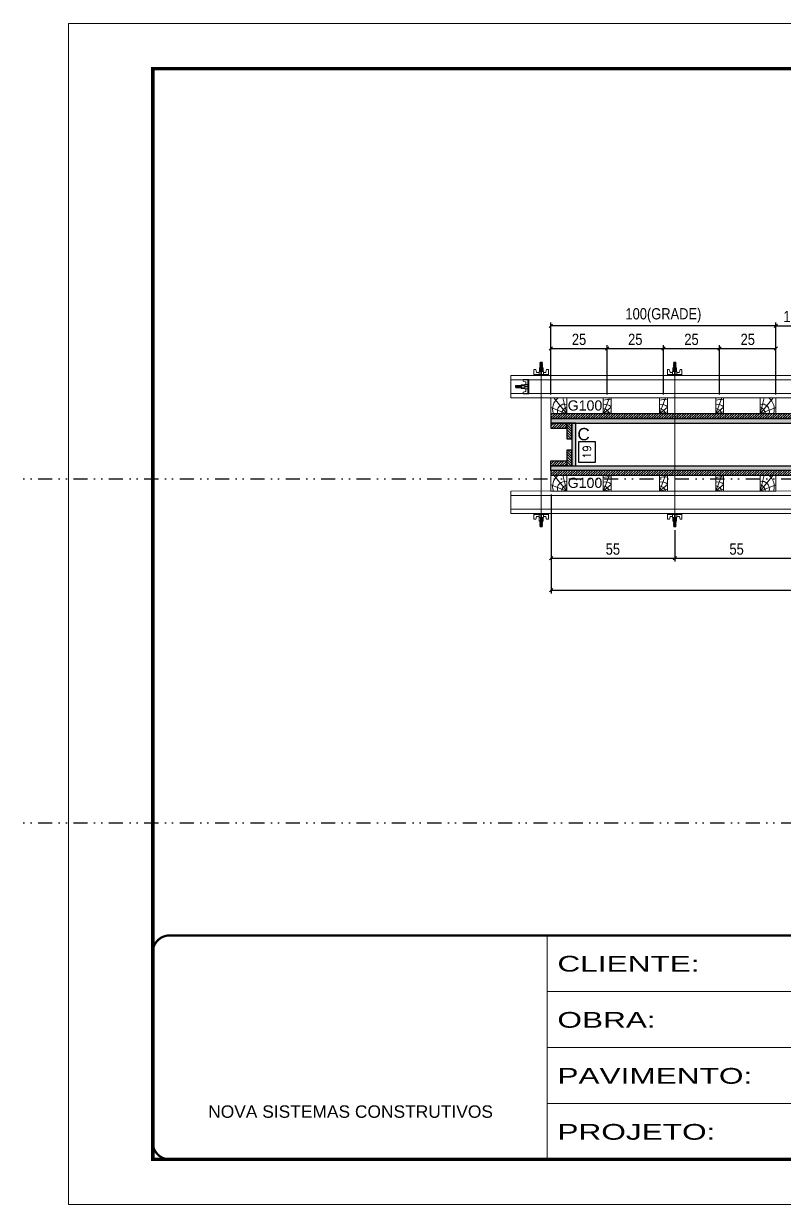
# Model space of a CAD drawing. Header units: millimetres. Extents: x 13777 to 27878, y -21631 to 6985.
# Drawn here: x 19142 to 19818, y 1340 to 2390 of the extents above; entities that cross this region are included whole.
import ezdxf
from ezdxf.enums import TextEntityAlignment as Align

# ---------------------------------------------------------------- set-up
doc = ezdxf.new("R2010")
doc.units = ezdxf.units.MM
for name, pattern in [('CONTINUO', [0]), ('DASHED', [0.75, 0.5, -0.25]), ('DIVIDE2', [0.625, 0.25, -0.125, 0, -0.125, 0, -0.125])]:
    doc.linetypes.add(name, pattern=pattern)
for name, color, linetype in [('CHAPA', 1, 'Continuous'), ('COTA', 241, 'Continuous'), ('Nível', 160, 'Continuous'), ('SARRAFO', 251, 'Continuous'), ('TEXTO_GERAL', 7, 'Continuous')]:
    doc.layers.add(name, color=color, linetype=linetype)
for name, color, linetype, lineweight in [('Folhas', 255, 'Continuous', 9), ('Hachura', 251, 'Continuous', 9), ('Madeira', 126, 'Continuous', 18), ('Perfil Metálico', 224, 'Continuous', 18), ('SARRAFO DE PRESSAO', 251, 'DASHED', 9)]:
    doc.layers.add(name, color=color, linetype=linetype, lineweight=lineweight)
doc.styles.add('ARIAL', font='arial.ttf')
doc.styles.add('COTA TECNICA 2X', font='techl___.ttf', dxfattribs={"height": 10})
doc.styles.add('ROMANS', font='romans.shx')
doc.styles.add('SANSSERIF', font='sas_____.pfb')
doc.styles.add('Tecnologia', font='')
doc.styles.get('Tecnologia').set_extended_font_data('Forgotten Futurist')
doc.dimstyles.new('SECAO PILAR', dxfattribs={"dimtxt": 10, "dimasz": 3, "dimexe": 3, "dimexo": 3, "dimgap": 3, "dimtad": 1, "dimdec": 1, "dimlfac": 0.5, "dimzin": 12, "dimdsep": 46, "dimtxsty": 'COTA TECNICA 2X', "dimblk1": 'OBLIQUE', "dimblk2": 'OBLIQUE', "dimsah": 1, "dimcen": 0.9, "dimclrd": 256, "dimclre": 256, "dimclrt": 256, "dimadec": 1, "dimazin": 3, "dimtfac": 1, "dimtdec": 1, "dimtmove": 0, "dimatfit": 3, "dimfxl": 1, "dimtolj": 1, "dimtzin": 12, "dimarcsym": 0})
doc.dimstyles.new('SECÇÃO 2', dxfattribs={"dimtxt": 7, "dimasz": 6, "dimexe": 0.18, "dimexo": 2, "dimgap": -4, "dimtad": 3, "dimdec": 1, "dimlfac": 0.5, "dimzin": 12, "dimdsep": 46, "dimtxsty": 'ROMANS', "dimblk": 'ARCHTICK', "dimcen": 0.09, "dimse1": 1, "dimse2": 1, "dimsd1": 1, "dimsd2": 1, "dimclrd": 180, "dimclre": 5, "dimclrt": 1, "dimadec": 0, "dimazin": 3, "dimtfac": 1, "dimtdec": 1, "dimtofl": 0, "dimtmove": 0, "dimatfit": 3, "dimldrblk": 'ARCHTICK', "dimfxl": 1, "dimtolj": 1, "dimtzin": 0, "dimarcsym": 0})
pattern_1 = [(225, (10487.0154, -20894.2333), (1.12253202, -1.12253202), [])]

# ---------------------------------------------------------------- blocks, each defined once
blk = doc.blocks.new('9999999999')
at = {"color": 30, "linetype": 'CONTINUO'}
for p, q in [((98564.6, 34230.2), (98564.6, 34429.4)), ((98564.6, 34379.6), (99584, 34379.6)), ((98564.6, 34329.8), (99488, 34329.8)), ((99584, 34329.8), (99488, 34329.8)), ((99488, 34329.8), (99488, 34230.2)), ((98564.6, 34280), (99488, 34280))]:
    blk.add_line(p, q, dxfattribs=at)
at = {"color": 30, "linetype": 'CONTINUO', "const_width": 2}
blk.add_lwpolyline([(99584, 34230.2), (99584, 34414.4, 0.414214), (99569, 34429.4), (98229, 34429.4, 0.414214), (98214, 34414.4), (98214, 34245.2, 0.414214), (98229, 34230.2), (99584, 34230.2)], format="xyb", dxfattribs=at)
at = {"layer": 'Folhas'}
blk.add_lwpolyline([(98139, 34190.2), (99624, 34190.2), (99624, 35240.2), (98139, 35240.2)], close=True, dxfattribs=at)
at = {"layer": 'Folhas', "color": 30, "const_width": 3}
blk.add_lwpolyline([(98214, 34230.2), (99584, 34230.2), (99584, 35200.2), (98214, 35200.2)], close=True, dxfattribs=at)
at = {"color": 7, "linetype": 'Continuous', "ltscale": 5, "style": 'ARIAL'}
for s, height, p in [('SKR', 15.48, (98837.7, 34393.1)), ('LEAF LOEFGREN', 15.483, (98837.7, 34343.3)), ('3° SUBSOLO', 15.48, (98837.7, 34293.5)), ('NOVA SISTEMAS CONSTRUTIVOS', 11.059, (98263.2, 34267.2)), ('PILARES', 15.48, (98837.7, 34243.7))]:
    blk.add_text(s, height=height, dxfattribs=at).set_placement(p)
at = {"layer": 'Folhas', "color": 7, "style": 'Tecnologia', "width": 1.5}
for s, p in [('CLIENTE:', (98573.7, 34397.2)), ('OBRA:', (98573.7, 34347.3)), ('PAVIMENTO:', (98573.7, 34297.5)), ('PROJETO:', (98573.7, 34247.7))]:
    blk.add_text(s, height=14, dxfattribs=at).set_placement(p)
blk = doc.blocks.new('*D1425')
at = {"layer": 'COTA', "color": 180, "lineweight": -2, "transparency": 16777216}
for p, q in [((19650.4, 2018.5), (19635.4, 2018.5)), ((19635.4, 2018.5), (19635.4, 2000.5)), ((19650.4, 2000.5), (19650.4, 2018.5)), ((19635.4, 2000.5), (19650.4, 2000.5))]:
    blk.add_line(p, q, dxfattribs=at)
at = {"layer": 'Defpoints', "color": 0, "transparency": 16777216}
for p in [(19650.3, 2035.2), (19650.3, 1997.2), (19654.4, 1997.2)]:
    blk.add_point(p, dxfattribs=at)
at = {"layer": 'COTA', "color": 1, "transparency": 16777216, "insert": (19642.9, 2009.5), "char_height": 7, "attachment_point": 5, "rotation": 90, "style": 'ROMANS'}
blk.add_mtext('\\A1;19', dxfattribs=at)
blk = doc.blocks.new('_ArchTick')
at = {"color": 0, "linetype": 'ByBlock', "const_width": 0.15}
blk.add_lwpolyline([(-0.5, -0.5), (0.5, 0.5)], dxfattribs=at)
blk = doc.blocks.new('*D1426')
at = {"layer": 'COTA', "color": 180, "lineweight": -2, "transparency": 16777216}
for p, q in [((19939.4, 2016.2), (19913.7, 2016.2)), ((19913.7, 2016.2), (19913.7, 2001.2)), ((19939.4, 2001.2), (19939.4, 2016.2)), ((19913.7, 2001.2), (19939.4, 2001.2))]:
    blk.add_line(p, q, dxfattribs=at)
at = {"layer": 'Defpoints', "color": 0, "transparency": 16777216}
for p in [(19633, 1997.2), (20251, 1997.2), (20251, 1997.2)]:
    blk.add_point(p, dxfattribs=at)
at = {"layer": 'COTA', "color": 1, "transparency": 16777216, "insert": (19926.6, 2008.7), "char_height": 7, "attachment_point": 5, "style": 'ROMANS'}
blk.add_mtext('\\A1;309', dxfattribs=at)
blk = doc.blocks.new('_Oblique')
at = {"color": 0, "linetype": 'ByBlock', "lineweight": -2}
blk.add_line((-0.5, -0.5), (0.5, 0.5), dxfattribs=at)
blk = doc.blocks.new('*D1427')
at = {"layer": 'COTA', "lineweight": -2, "transparency": 16777216}
for p, q in [((19611, 1971.8), (19611, 1883.6)), ((20273, 1971.8), (20273, 1883.6)), ((19611, 1886.6), (20273, 1886.6))]:
    blk.add_line(p, q, dxfattribs=at)
at = {"layer": 'Defpoints', "color": 0, "transparency": 16777216}
for p in [(19611, 1974.8), (20273, 1974.8), (20273, 1886.6)]:
    blk.add_point(p, dxfattribs=at)
at = {"layer": 'COTA', "lineweight": -2, "transparency": 16777216, "xscale": 3, "yscale": 3, "zscale": 3, "rotation": 180}
blk.add_blockref('_Oblique', (19611, 1886.6), dxfattribs=at)
at = {"layer": 'COTA', "lineweight": -2, "transparency": 16777216, "xscale": 3, "yscale": 3, "zscale": 3}
blk.add_blockref('_Oblique', (20273, 1886.6), dxfattribs=at)
at = {"layer": 'COTA', "transparency": 16777216, "insert": (19942, 1894.8), "char_height": 10, "attachment_point": 5, "style": 'COTA TECNICA 2X'}
blk.add_mtext('\\A1;331 - PAINEL', dxfattribs=at)
blk = doc.blocks.new('*D1428')
at = {"layer": 'COTA', "lineweight": -2, "transparency": 16777216}
for p, q in [((19611, 1971.8), (19611, 1912)), ((19721, 1940), (19721, 1912)), ((19611, 1915), (19721, 1915))]:
    blk.add_line(p, q, dxfattribs=at)
at = {"layer": 'Defpoints', "color": 0, "transparency": 16777216}
for p in [(19611, 1974.8), (19721, 1943), (19721, 1915)]:
    blk.add_point(p, dxfattribs=at)
at = {"layer": 'COTA', "lineweight": -2, "transparency": 16777216, "xscale": 3, "yscale": 3, "zscale": 3, "rotation": 180}
blk.add_blockref('_Oblique', (19611, 1915), dxfattribs=at)
at = {"layer": 'COTA', "lineweight": -2, "transparency": 16777216, "xscale": 3, "yscale": 3, "zscale": 3}
blk.add_blockref('_Oblique', (19721, 1915), dxfattribs=at)
at = {"layer": 'COTA', "transparency": 16777216, "insert": (19666, 1923.1), "char_height": 10, "attachment_point": 5, "style": 'COTA TECNICA 2X'}
blk.add_mtext('\\A1;55', dxfattribs=at)
blk = doc.blocks.new('C')
at = {"layer": 'Hachura', "color": 0}
for p, q in [((0, 3.22), (0, -3.22)), ((0.45, 3.22), (0, 3.22)), ((0.46, 3.16), (0, 3.16)), ((0.46, 3.05), (0, 3.05)), ((0.46, 2.88), (0, 2.88)), ((0, 2.75), (0, -1.16)), ((0.46, 2.65), (0, 2.65)), ((0.46, 2.23), (0, 2.23)), ((0.46, 1.51), (0, 1.51)), ((0.39, 0.49), (0.17, 0.49)), ((0.45, -3.23), (0.45, 3.22)), ((0.45, 3.22), (2.58, 3.22)), ((1.74, 0.97), (0.45, 0.97)), ((1.45, 0.1), (0.45, 0.1)), ((1.35, 1.94), (1.35, 0.96)), ((2.58, 2.39), (1.47, 2.09)), ((1.74, -0.97), (1.74, 0.97)), ((1.74, 0.97), (1.74, 0.84)), ((1.74, 0.97), (1.74, 0.84)), ((1.74, 0.84), (3.35, 0.84)), ((3.35, 0.45), (1.74, 0.45)), ((2.58, 3.22), (2.58, 2.39)), ((3.32, 0.84), (3.32, -0.84)), ((3.35, 0.84), (3.35, -0.84)), ((3.68, 0.45), (3.35, 0.45)), ((3.84, -0.52), (3.35, 0.45)), ((3.35, 0.06), (3.67, -0.57)), ((3.68, 0.45), (4.16, -0.52)), ((3.72, 0.5), (4.25, -0.57)), ((4.37, -0.55), (3.83, 0.53)), ((4.15, 0.45), (3.93, 0.45)), ((4.42, -0.52), (3.93, 0.45)), ((4.15, 0.45), (4.26, 0.45)), ((4.26, 0.45), (4.74, -0.52)), ((4.3, 0.5), (4.83, -0.57)), ((4.95, -0.55), (4.41, 0.53)), ((4.51, 0.45), (4.84, 0.45)), ((5, -0.52), (4.51, 0.45)), ((4.84, 0.45), (5.32, -0.52)), ((4.88, 0.5), (5.41, -0.57)), ((5.53, -0.55), (4.99, 0.53)), ((5.58, -0.52), (5.09, 0.45)), ((5.42, 0.45), (5.09, 0.45)), ((5.58, -0.52), (5.09, 0.45)), ((5.42, 0.45), (5.74, -0.19)), ((5.46, 0.5), (5.74, -0.07)), ((5.74, 0.19), (5.57, 0.53)), ((5.74, 0.32), (5.68, 0.45)), ((5.68, 0.45), (5.74, 0.45)), ((5.74, 0.45), (5.9, 0.29)), ((5.74, 0.45), (5.74, -0.52)), ((5.9, -0.36), (5.9, 0.29)), ((0.45, 0), (0, 0)), ((0.46, -1.52), (0, -1.52)), ((0.46, -2.23), (0, -2.23)), ((0.46, -2.65), (0, -2.65)), ((0.46, -2.88), (0, -2.88)), ((0.46, -3.05), (0, -3.05)), ((0.46, -3.16), (0, -3.16)), ((0, -3.22), (2.57, -3.22)), ((0.08, -0.48), (0.29, -0.48)), ((0.29, -0.48), (0.4, -0.48)), ((0.45, 0), (0.45, -0.97)), ((0.45, -0.16), (1.45, -0.16)), ((0.45, -0.65), (0.45, -0.32)), ((0.45, -3.23), (0.45, -0.65)), ((0.45, -0.97), (1.74, -0.97)), ((1.35, -1.94), (1.35, -0.97)), ((2.58, -2.39), (1.47, -2.1)), ((3.35, -0.32), (1.74, -0.32)), ((3.35, -0.84), (1.74, -0.84)), ((2.58, -3.23), (2.58, -2.39)), ((3.35, -0.07), (3.58, -0.52)), ((3.35, -0.52), (3.58, -0.52)), ((3.84, -0.52), (4.16, -0.52)), ((4.42, -0.52), (4.74, -0.52)), ((4.63, -0.52), (4.74, -0.52)), ((5, -0.52), (5.32, -0.52)), ((5.58, -0.52), (5.74, -0.52)), ((5.74, -0.52), (5.9, -0.36)), ((5.74, -0.52), (5.74, -0.52))]:
    blk.add_line(p, q, dxfattribs=at)
for centre, radius, start, end in [((1.52, 1.94), 0.161, 104.7436, 180), ((1.44, -0.03), 0.129, 272.695, 87.305), ((3.81, 0.39), 0.143, 25.5688, 154.4312), ((4.39, 0.39), 0.143, 25.5688, 154.4312), ((4.97, 0.39), 0.143, 25.5688, 154.4312), ((5.55, 0.39), 0.143, 25.5688, 154.4312), ((0.17, -0.37), 0.174, 221.744, 317.8592), ((1.52, -1.94), 0.161, 180, 255.2564), ((3.71, -0.4), 0.174, 222.1408, 318.256), ((4.29, -0.4), 0.174, 222.1408, 318.256), ((4.87, -0.4), 0.174, 222.1408, 318.256), ((5.45, -0.4), 0.174, 222.1408, 318.256), ((5.61, -0.4), 0.174, 317.8592, 318.256)]:
    blk.add_arc(centre, radius, start, end, dxfattribs=at)
blk = doc.blocks.new('*D1433')
at = {"layer": 'COTA', "lineweight": -2, "transparency": 16777216}
for p, q in [((19721, 1940), (19721, 1912)), ((19831, 1940), (19831, 1912)), ((19721, 1915), (19831, 1915))]:
    blk.add_line(p, q, dxfattribs=at)
at = {"layer": 'Defpoints', "color": 0, "transparency": 16777216}
for p in [(19721, 1943), (19831, 1943), (19831, 1915)]:
    blk.add_point(p, dxfattribs=at)
at = {"layer": 'COTA', "lineweight": -2, "transparency": 16777216, "xscale": 3, "yscale": 3, "zscale": 3, "rotation": 180}
blk.add_blockref('_Oblique', (19721, 1915), dxfattribs=at)
at = {"layer": 'COTA', "lineweight": -2, "transparency": 16777216, "xscale": 3, "yscale": 3, "zscale": 3}
blk.add_blockref('_Oblique', (19831, 1915), dxfattribs=at)
at = {"layer": 'COTA', "transparency": 16777216, "insert": (19776, 1923.1), "char_height": 10, "attachment_point": 5, "style": 'COTA TECNICA 2X'}
blk.add_mtext('\\A1;55', dxfattribs=at)
blk = doc.blocks.new('PONTALETE')
at = {"layer": 'Madeira'}
for q in [(2.71, 7), (7, 5.76), (7, 1.74)]:
    blk.add_line((0, 0), q, dxfattribs=at)
blk.add_lwpolyline([(0, 0), (7, 0), (7, 7), (0, 7)], close=True, dxfattribs=at)
for centre, radius, start, end in [((2.04, 0.06), 6.23, 37.2818, 109.0913), ((1.09, 0.9), 3.19, 343.603, 109.9847), ((-0.21, -0.78), 3.09, 14.6322, 86.0383)]:
    blk.add_arc(centre, radius, start, end, dxfattribs=at)
blk = doc.blocks.new('MEIO PONTALETE')
at = {"layer": 'Madeira'}
for q in [(2.71, 7), (3.5, 2.88), (3.5, 0.87)]:
    blk.add_line((0, 0), q, dxfattribs=at)
blk.add_lwpolyline([(0, 0), (3.5, 0), (3.5, 7), (0, 7)], close=True, dxfattribs=at)
for centre, radius, start, end in [((2.04, 0.06), 6.23, 76.4499, 109.0913), ((1.09, 0.9), 3.19, 40.9063, 109.9847), ((-0.21, -0.78), 3.09, 14.6322, 86.0383)]:
    blk.add_arc(centre, radius, start, end, dxfattribs=at)
blk = doc.blocks.new('*D1407')
at = {"layer": 'COTA', "lineweight": -2, "transparency": 16777216}
for p, q in [((19610.9, 2060.5), (19610.9, 2104.4)), ((19610.9, 2101.4), (19660.9, 2101.4)), ((19660.9, 2060.5), (19660.9, 2104.4))]:
    blk.add_line(p, q, dxfattribs=at)
at = {"layer": 'Defpoints', "color": 0, "transparency": 16777216}
for p in [(19660.9, 2101.4), (19610.9, 2057.5), (19660.9, 2057.5)]:
    blk.add_point(p, dxfattribs=at)
at = {"layer": 'COTA', "lineweight": -2, "transparency": 16777216, "xscale": 3, "yscale": 3, "zscale": 3, "rotation": 180}
blk.add_blockref('_Oblique', (19610.9, 2101.4), dxfattribs=at)
at = {"layer": 'COTA', "lineweight": -2, "transparency": 16777216, "xscale": 3, "yscale": 3, "zscale": 3}
blk.add_blockref('_Oblique', (19660.9, 2101.4), dxfattribs=at)
at = {"layer": 'COTA', "transparency": 16777216, "insert": (19635.9, 2109.6), "char_height": 10, "attachment_point": 5, "style": 'COTA TECNICA 2X'}
blk.add_mtext('\\A1;25', dxfattribs=at)
blk = doc.blocks.new('*D1408')
at = {"layer": 'COTA', "lineweight": -2, "transparency": 16777216}
for p, q in [((19610.9, 2060.5), (19610.9, 2124.6)), ((19810.9, 2121.6), (19610.9, 2121.6)), ((19810.9, 2060.5), (19810.9, 2124.6))]:
    blk.add_line(p, q, dxfattribs=at)
at = {"layer": 'Defpoints', "color": 0, "transparency": 16777216}
for p in [(19610.9, 2121.6), (19610.9, 2057.5), (19810.9, 2057.5)]:
    blk.add_point(p, dxfattribs=at)
at = {"layer": 'COTA', "lineweight": -2, "transparency": 16777216, "xscale": 3, "yscale": 3, "zscale": 3, "rotation": 180}
blk.add_blockref('_Oblique', (19610.9, 2121.6), dxfattribs=at)
at = {"layer": 'COTA', "lineweight": -2, "transparency": 16777216, "xscale": 3, "yscale": 3, "zscale": 3}
blk.add_blockref('_Oblique', (19810.9, 2121.6), dxfattribs=at)
at = {"layer": 'COTA', "transparency": 16777216, "insert": (19710.9, 2130.9), "char_height": 10, "attachment_point": 5, "style": 'COTA TECNICA 2X'}
blk.add_mtext('\\A1;100(GRADE)', dxfattribs=at)
blk = doc.blocks.new('*D1409')
at = {"layer": 'COTA', "lineweight": -2, "transparency": 16777216}
for p, q in [((19660.9, 2060.5), (19660.9, 2104.4)), ((19660.9, 2101.4), (19710.9, 2101.4)), ((19710.9, 2060.5), (19710.9, 2104.4))]:
    blk.add_line(p, q, dxfattribs=at)
at = {"layer": 'Defpoints', "color": 0, "transparency": 16777216}
for p in [(19710.9, 2101.4), (19660.9, 2057.5), (19710.9, 2057.5)]:
    blk.add_point(p, dxfattribs=at)
at = {"layer": 'COTA', "lineweight": -2, "transparency": 16777216, "xscale": 3, "yscale": 3, "zscale": 3, "rotation": 180}
blk.add_blockref('_Oblique', (19660.9, 2101.4), dxfattribs=at)
at = {"layer": 'COTA', "lineweight": -2, "transparency": 16777216, "xscale": 3, "yscale": 3, "zscale": 3}
blk.add_blockref('_Oblique', (19710.9, 2101.4), dxfattribs=at)
at = {"layer": 'COTA', "transparency": 16777216, "insert": (19685.9, 2109.6), "char_height": 10, "attachment_point": 5, "style": 'COTA TECNICA 2X'}
blk.add_mtext('\\A1;25', dxfattribs=at)
blk = doc.blocks.new('*D1410')
at = {"layer": 'COTA', "lineweight": -2, "transparency": 16777216}
for p, q in [((19710.9, 2060.5), (19710.9, 2104.4)), ((19710.9, 2101.4), (19760.9, 2101.4)), ((19760.9, 2060.5), (19760.9, 2104.4))]:
    blk.add_line(p, q, dxfattribs=at)
at = {"layer": 'Defpoints', "color": 0, "transparency": 16777216}
for p in [(19760.9, 2101.4), (19710.9, 2057.5), (19760.9, 2057.5)]:
    blk.add_point(p, dxfattribs=at)
at = {"layer": 'COTA', "lineweight": -2, "transparency": 16777216, "xscale": 3, "yscale": 3, "zscale": 3, "rotation": 180}
blk.add_blockref('_Oblique', (19710.9, 2101.4), dxfattribs=at)
at = {"layer": 'COTA', "lineweight": -2, "transparency": 16777216, "xscale": 3, "yscale": 3, "zscale": 3}
blk.add_blockref('_Oblique', (19760.9, 2101.4), dxfattribs=at)
at = {"layer": 'COTA', "transparency": 16777216, "insert": (19735.9, 2109.6), "char_height": 10, "attachment_point": 5, "style": 'COTA TECNICA 2X'}
blk.add_mtext('\\A1;25', dxfattribs=at)
blk = doc.blocks.new('*D1411')
at = {"layer": 'COTA', "lineweight": -2, "transparency": 16777216}
for p, q in [((19760.9, 2060.5), (19760.9, 2104.4)), ((19760.9, 2101.4), (19810.9, 2101.4)), ((19810.9, 2060.5), (19810.9, 2104.4))]:
    blk.add_line(p, q, dxfattribs=at)
at = {"layer": 'Defpoints', "color": 0, "transparency": 16777216}
for p in [(19810.9, 2101.4), (19760.9, 2057.5), (19810.9, 2057.5)]:
    blk.add_point(p, dxfattribs=at)
at = {"layer": 'COTA', "lineweight": -2, "transparency": 16777216, "xscale": 3, "yscale": 3, "zscale": 3, "rotation": 180}
blk.add_blockref('_Oblique', (19760.9, 2101.4), dxfattribs=at)
at = {"layer": 'COTA', "lineweight": -2, "transparency": 16777216, "xscale": 3, "yscale": 3, "zscale": 3}
blk.add_blockref('_Oblique', (19810.9, 2101.4), dxfattribs=at)
at = {"layer": 'COTA', "transparency": 16777216, "insert": (19785.9, 2109.6), "char_height": 10, "attachment_point": 5, "style": 'COTA TECNICA 2X'}
blk.add_mtext('\\A1;25', dxfattribs=at)
blk = doc.blocks.new('*D1412')
at = {"layer": 'COTA', "lineweight": -2, "transparency": 16777216}
for p, q in [((19810.9, 2060.5), (19810.9, 2124.6)), ((19810.9, 2121.6), (19837, 2121.6)), ((19837, 2060.5), (19837, 2124.6))]:
    blk.add_line(p, q, dxfattribs=at)
at = {"layer": 'Defpoints', "color": 0, "transparency": 16777216}
for p in [(19837, 2121.6), (19810.9, 2057.5), (19837, 2057.5)]:
    blk.add_point(p, dxfattribs=at)
at = {"layer": 'COTA', "lineweight": -2, "transparency": 16777216, "xscale": 3, "yscale": 3, "zscale": 3, "rotation": 180}
blk.add_blockref('_Oblique', (19810.9, 2121.6), dxfattribs=at)
at = {"layer": 'COTA', "lineweight": -2, "transparency": 16777216, "xscale": 3, "yscale": 3, "zscale": 3}
blk.add_blockref('_Oblique', (19837, 2121.6), dxfattribs=at)
at = {"layer": 'COTA', "transparency": 16777216, "insert": (19824, 2129.9), "char_height": 10, "attachment_point": 5, "style": 'COTA TECNICA 2X'}
blk.add_mtext('\\A1;13', dxfattribs=at)

msp = doc.modelspace()

# ---------------------------------------------------------------- hatches: boundary and pattern name
at = {"layer": 'Hachura'}
h = msp.add_hatch(dxfattribs=at)
h.set_pattern_fill('ANSI31', color=256, scale=0.5, angle=180, style=0)
h.set_pattern_definition([(225, (10499.0154, -20885.8333), (1.12253202, -1.12253202), [])])
h.paths.add_polyline_path([(20272.95, 2043.57), (20272.97, 2039.17), (19610.97, 2039.17), (19610.97, 2043.57)])
h = msp.add_hatch(color=256, dxfattribs=at)
h.dxf.hatch_style = 1
h.paths.add_polyline_path([(20272.97, 2035.17), (20272.97, 2039.17), (19610.97, 2039.17), (19610.97, 2035.17)])
h = msp.add_hatch(dxfattribs=at)
h.set_pattern_fill('ANSI31', color=256, scale=0.5, angle=180, style=0)
h.set_pattern_definition(pattern_1)
h.paths.add_polyline_path([(19624.97, 2035.17), (19624.97, 2030.77), (19610.97, 2030.77), (19610.97, 2035.17)])
h = msp.add_hatch(dxfattribs=at)
h.set_pattern_fill('ANSI31', color=256, scale=0.5, angle=270, style=0)
h.set_pattern_definition([(315, (42520.7754, -7467.777), (1.12253202, 1.12253202), [])])
h.paths.add_polyline_path([(19629.37, 2021.17), (19624.97, 2021.17), (19624.97, 2035.17), (19629.37, 2035.17)])
h = msp.add_hatch(color=256, dxfattribs=at)
h.dxf.hatch_style = 1
h.paths.add_polyline_path([(19629.37, 1997.17), (19632.97, 1997.17), (19632.97, 2035.17), (19629.37, 2035.17)])
h = msp.add_hatch(dxfattribs=at)
h.set_pattern_fill('ANSI31', color=256, scale=0.5, angle=270, style=0)
h.set_pattern_definition([(315, (42520.7754, -7491.777), (1.12253202, 1.12253202), [])])
h.paths.add_polyline_path([(19629.37, 1997.17), (19624.97, 1997.17), (19624.97, 2011.17), (19629.37, 2011.17)])
h = msp.add_hatch(dxfattribs=at)
h.set_pattern_fill('ANSI31', color=256, scale=0.5, angle=180, style=0)
h.set_pattern_definition(pattern_1)
h.paths.add_polyline_path([(19624.97, 1997.17), (19624.97, 2001.57), (19610.97, 2001.57), (19610.97, 1997.17)])
h = msp.add_hatch(color=256, dxfattribs=at)
h.dxf.hatch_style = 1
h.paths.add_polyline_path([(20272.97, 1997.17), (20272.97, 1993.17), (19610.97, 1993.17), (19610.97, 1997.17)])
h = msp.add_hatch(dxfattribs=at)
h.set_pattern_fill('ANSI31', color=256, scale=0.5, angle=180, style=0)
h.set_pattern_definition([(225, (10499.0154, -20936.2333), (1.12253202, -1.12253202), [])])
h.paths.add_polyline_path([(20272.97, 1988.9), (20272.95, 1993.17), (19610.97, 1993.17), (19610.97, 1993.18), (19610.97, 1993.17), (19610.97, 1988.77)])

# ---------------------------------------------------------------- linework, layer by layer
at = {"layer": 'CHAPA'}
for points in [[(20272.97, 2035.17), (20272.97, 2039.17), (19610.97, 2039.17), (19610.97, 2035.17)], [(19629.37, 1997.17), (19632.97, 1997.17), (19632.97, 2035.17), (19629.37, 2035.17)], [(20272.97, 1997.17), (20272.97, 1993.17), (19610.97, 1993.17), (19610.97, 1997.17)]]:
    msp.add_lwpolyline(points, close=True, dxfattribs=at)
at = {"layer": 'Hachura'}
for p, q in [((19602.28, 1944), (19602.28, 2084.55)), ((19720.97, 1944), (19720.97, 2084.55))]:
    msp.add_line(p, q, dxfattribs=at)
at = {"layer": 'Madeira'}
for points in [[(19610.95, 2043.55), (19610.97, 2057.55), (19810.96, 2057.55), (19810.94, 2043.55)], [(19610.95, 1974.77), (19610.97, 1988.77), (19810.96, 1988.76), (19810.94, 1974.76)]]:
    msp.add_lwpolyline(points, close=True, dxfattribs=at)
at = {"layer": 'Nível', "color": 4, "linetype": 'DIVIDE2', "ltscale": 50}
for p, q in [((13777.11, 1985.71), (21531.15, 1985.71)), ((13777.11, 1679.71), (21531.15, 1679.71))]:
    msp.add_line(p, q, dxfattribs=at)
at = {"layer": 'Perfil Metálico'}
for p, q in [((20308.69, 2073.52), (19575.25, 2073.52)), ((20308.69, 2061.52), (19575.25, 2061.52)), ((20308.69, 1970.77), (19575.25, 1970.77)), ((20308.69, 1958.77), (19575.25, 1958.77))]:
    msp.add_line(p, q, dxfattribs=at)
for points in [[(20308.69, 2057.58), (20308.69, 2077.58), (19575.25, 2077.52), (19575.25, 2057.52)], [(19575.25, 1974.77), (19575.25, 1954.77), (20308.69, 1954.83), (20308.69, 1974.83)]]:
    msp.add_lwpolyline(points, close=True, dxfattribs=at)
at = {"layer": 'SARRAFO'}
for points in [[(19610.97, 2039.17), (20272.97, 2039.17), (20272.95, 2043.57), (19610.97, 2043.57)], [(19610.97, 2039.17), (20272.97, 2039.17), (20272.95, 2043.57), (19610.97, 2043.57)], [(19610.97, 2030.77), (19624.97, 2030.77), (19624.97, 2035.17), (19610.97, 2035.17)], [(19610.97, 2030.77), (19624.97, 2030.77), (19624.97, 2035.17), (19610.97, 2035.17)], [(19624.97, 2035.17), (19624.97, 2021.17), (19629.37, 2021.17), (19629.37, 2035.17)], [(19624.97, 2035.17), (19624.97, 2021.17), (19629.37, 2021.17), (19629.37, 2035.17)], [(19624.97, 2011.17), (19624.97, 1997.17), (19629.37, 1997.17), (19629.37, 2011.17)], [(19624.97, 2011.17), (19624.97, 1997.17), (19629.37, 1997.17), (19629.37, 2011.17)], [(19610.97, 2001.57), (19624.97, 2001.57), (19624.97, 1997.17), (19610.97, 1997.17)], [(19610.97, 2001.57), (19624.97, 2001.57), (19624.97, 1997.17), (19610.97, 1997.17)], [(19610.97, 1988.77), (20272.97, 1988.77), (20272.95, 1993.17), (19610.97, 1993.17)], [(19610.97, 1988.77), (20272.97, 1988.77), (20272.95, 1993.17), (19610.97, 1993.17)]]:
    msp.add_lwpolyline(points, close=True, dxfattribs=at)

# ---------------------------------------------------------------- block references
at = {"layer": 'Hachura', "linetype": 'Continuous', "yscale": 2, "zscale": 2}
for p, xscale, rotation in [((19602.29, 2077.55), -2, 270), ((19720.96, 2077.55), 2, 90.00000000000001), ((19591.28, 2067.58), 2, 180), ((19602.28, 1954.8), 2, 270), ((19720.97, 1954.8), -2, 90)]:
    msp.add_blockref('C', p, dxfattribs=dict(at, xscale=xscale, rotation=rotation))
at = {"layer": 'Madeira'}
for name, p, xscale, yscale, zscale, rotation in [('PONTALETE', (19624.95, 2043.55), 2, 2, 2, 89.93708930310329), ('MEIO PONTALETE', (19657.45, 2043.55), 1.999999997962732, 1.999999997962732, 1.999999997962732, 359.9370893031033), ('MEIO PONTALETE', (19707.45, 2043.55), 1.999999997962732, 1.999999997962732, 1.999999997962732, 359.9370893031033), ('MEIO PONTALETE', (19757.45, 2043.55), 1.999999997962732, 1.999999997962732, 1.999999997962732, 359.9370893031033), ('PONTALETE', (19796.94, 2043.56), -2, 2, 2, 269.9370893031033), ('PONTALETE', (19624.95, 1974.76), 2, 2, 2, 89.93708930310329), ('MEIO PONTALETE', (19657.45, 1974.77), 1.999999997962732, 1.999999997962732, 1.999999997962732, 359.9370893031033), ('MEIO PONTALETE', (19707.45, 1974.77), 1.999999997962732, 1.999999997962732, 1.999999997962732, 359.9370893031033), ('MEIO PONTALETE', (19757.45, 1974.77), 1.999999997962732, 1.999999997962732, 1.999999997962732, 359.9370893031033), ('PONTALETE', (19796.94, 1974.78), -2, 2, 2, 269.9370893031033)]:
    msp.add_blockref(name, p, dxfattribs=dict(at, xscale=xscale, yscale=yscale, zscale=zscale, rotation=rotation))
at = {"layer": 'SARRAFO DE PRESSAO', "color": 6, "linetype": 'ByBlock'}
msp.add_blockref('9999999999', (-78957.01, -32849.78), dxfattribs=at)

# ---------------------------------------------------------------- texts
at = {"layer": 'TEXTO_GERAL', "color": 0, "linetype": 'Continuous', "style": 'SANSSERIF'}
for p in [(19625.81, 2050.85), (19625.81, 1982.06)]:
    msp.add_text('G100', height=9, dxfattribs=at).set_placement(p, align=Align.MIDDLE_LEFT)
at = {"layer": 'TEXTO_GERAL', "style": 'ARIAL'}
msp.add_text('C', height=11, dxfattribs=at).set_placement((19639.98, 2025.37), align=Align.MIDDLE_CENTER)

# ---------------------------------------------------------------- dimensions: what is measured, and where the dimension line sits
at = {"layer": 'COTA'}
for base, p1, p2, text, picture, middle in [((19610.95, 2121.64), (19810.94, 2057.49), (19610.95, 2057.52), '<>(GRADE)', '*D1408', (19710.94, 2130.86)), ((20272.97, 1886.61), (19610.97, 1974.78), (20272.97, 1974.82), '<> - PAINEL', '*D1427', (19941.97, 1894.83))]:
    dim = msp.add_linear_dim(base=base, p1=p1, p2=p2, text=text, dimstyle='SECAO PILAR', dxfattribs=at)
    dim.commit()
    dim.dimension.update_dxf_attribs({"geometry": picture, "text_midpoint": middle})
for base, p1, p2, dimstyle, picture, middle in [((19836.97, 2121.64), (19810.94, 2057.47), (19836.97, 2057.54), 'SECAO PILAR', '*D1412', (19823.95, 2121.64)), ((20250.97, 1997.17), (19632.97, 1997.17), (20250.97, 1997.17), 'SECÇÃO 2', '*D1426', (19926.58, 1997.17))]:
    dim = msp.add_linear_dim(base=base, p1=p1, p2=p2, dimstyle=dimstyle, dxfattribs=at)
    dim.commit()
    dim.dimension.update_dxf_attribs({"geometry": picture, "text_midpoint": middle, "dimtype": 160})
for base, p1, p2, picture, middle in [((19660.95, 2101.45), (19610.95, 2057.52), (19660.95, 2057.51), '*D1407', (19635.95, 2109.55)), ((19710.95, 2101.45), (19660.95, 2057.51), (19710.95, 2057.51), '*D1409', (19685.95, 2109.55)), ((19760.95, 2101.45), (19710.95, 2057.51), (19760.95, 2057.51), '*D1410', (19735.95, 2109.55)), ((19810.94, 2101.45), (19760.95, 2057.51), (19810.94, 2057.51), '*D1411', (19785.94, 2109.55)), ((19721.04, 1915.04), (19610.97, 1974.77), (19721.04, 1943), '*D1428', (19666, 1923.15)), ((19831.04, 1915.04), (19721.04, 1943), (19831.04, 1943), '*D1433', (19776.04, 1923.15))]:
    dim = msp.add_linear_dim(base=base, p1=p1, p2=p2, dimstyle='SECAO PILAR', dxfattribs=at)
    dim.commit()
    dim.dimension.update_dxf_attribs({"geometry": picture, "text_midpoint": middle})
dim = msp.add_linear_dim(base=(19654.38, 1997.17), p1=(19650.29, 2035.17), p2=(19650.29, 1997.17), angle=270, dimstyle='SECÇÃO 2', dxfattribs=at)
dim.commit()
dim.dimension.update_dxf_attribs({"geometry": '*D1425', "text_midpoint": (19654.38, 2009.49), "dimtype": 160})

doc.saveas('drawing.dxf')
